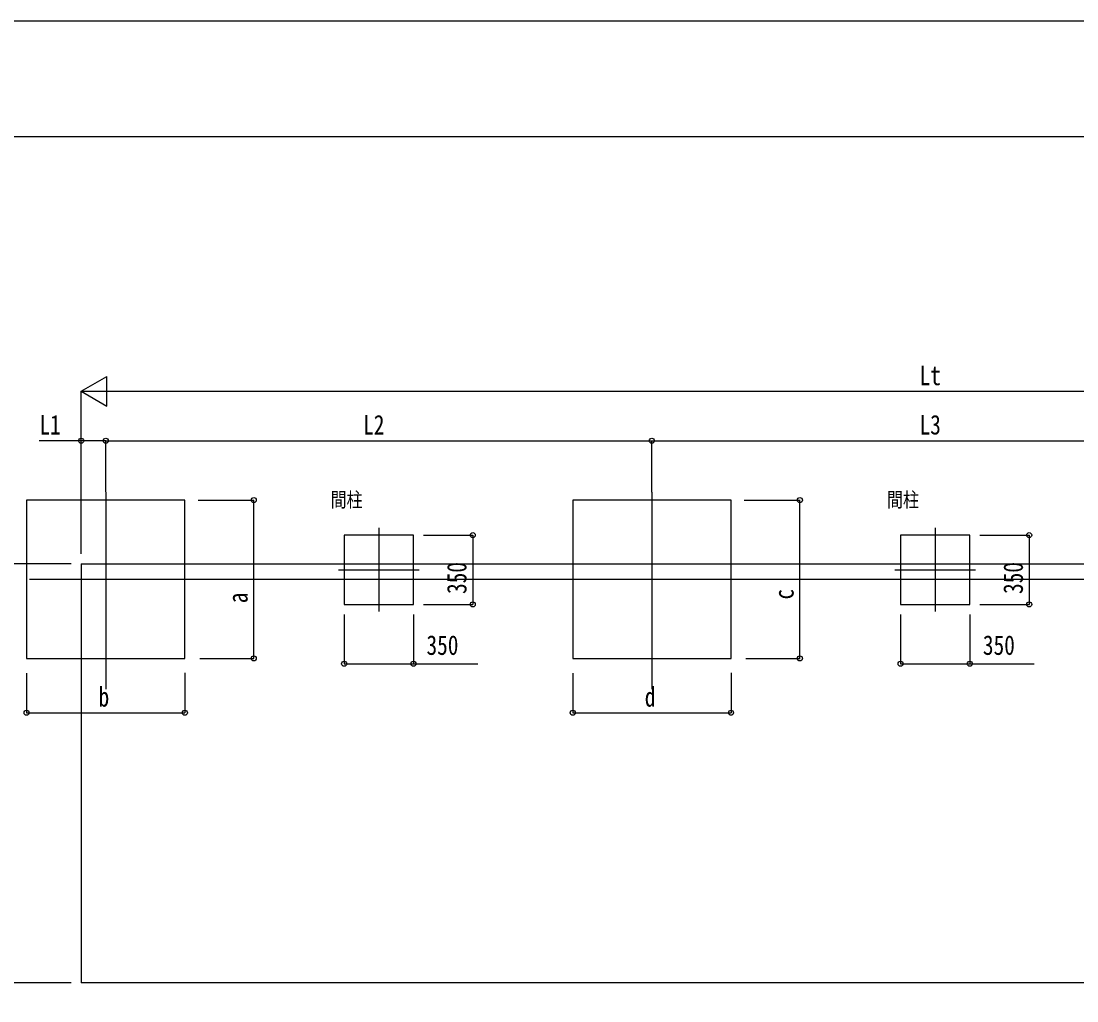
# Model space of a CAD drawing. Units: millimetres, scale not verified. Extents: x -12615 to 12615, y -8910 to 8910.
# Drawn here: x -6893 to -1558, y 3958 to 8910 of the extents above; entities that cross this region are included whole.
import ezdxf
from ezdxf.enums import TextEntityAlignment as Align

# ---------------------------------------------------------------- set-up
doc = ezdxf.new("R2010")
doc.units = ezdxf.units.MM
doc.header["$LTSCALE"] = 40
for name, color, linetype in [('0-2_USER1', 3, 'Continuous'), ('0-3_YKK_12', 2, 'Continuous'), ('0-5_YKK_A1', 4, 'Continuous'), ('0-6_YKK_D', 6, 'Continuous'), ('0-7_YKK_ZWAK', 7, 'Continuous')]:
    doc.layers.add(name, color=color, linetype=linetype)
doc.styles.add('ＭＳ ゴシック', font='')
doc.styles.get('ＭＳ ゴシック').set_extended_font_data('MS Gothic')

msp = doc.modelspace()

# ---------------------------------------------------------------- linework, layer by layer
at = {"layer": '0-3_YKK_12'}
for p, q in [((-6465.89, 6529.27), (-6465.89, 5534.1)), ((-3705.89, 6529.27), (-3705.89, 5534.1)), ((-5085.89, 6348.3), (-5085.89, 5925.68)), ((-2273.89, 6348.3), (-2273.89, 5925.68)), ((-5289.62, 6136.99), (-4882.16, 6136.99)), ((-2477.62, 6136.99), (-2070.16, 6136.99)), ((-6850.85, 6089.19), (-3531.75, 6089.19)), ((-3986.85, 6089.19), (2196.25, 6089.19))]:
    msp.add_line(p, q, dxfattribs=at)
at = {"layer": '0-5_YKK_A1'}
for p, q in [((-6589.89, 6166.99), (2042.11, 6166.99)), ((-6589.89, 6166.99), (-6589.89, 4048.61)), ((2042.11, 4048.61), (-6589.89, 4048.61))]:
    msp.add_line(p, q, dxfattribs=at)
for points in [[(-6865.89, 5689.19), (-6065.89, 5689.19), (-6065.89, 6489.19), (-6865.89, 6489.19)], [(-4105.89, 5689.19), (-3305.89, 5689.19), (-3305.89, 6489.19), (-4105.89, 6489.19)], [(-5260.89, 5961.99), (-4910.89, 5961.99), (-4910.89, 6311.99), (-5260.89, 6311.99)], [(-2448.89, 5961.99), (-2098.89, 5961.99), (-2098.89, 6311.99), (-2448.89, 6311.99)]]:
    msp.add_lwpolyline(points, close=True, dxfattribs=at)
at = {"layer": '0-6_YKK_D'}
for p, q in [((-6589.89, 7039.19), (-6459.99, 7114.19)), ((-6459.99, 6964.19), (-6459.99, 7114.19)), ((-6589.89, 6216.99), (-6589.89, 7040.19)), ((-6589.89, 7039.19), (-6459.99, 6964.19)), ((-6589.89, 7039.19), (-6330.08, 7039.19)), ((-6439.89, 7039.19), (1892.11, 7039.19)), ((-6589.89, 6216.99), (-6589.89, 6790.19)), ((-6465.89, 6530.27), (-6465.89, 6790.19)), ((-6465.89, 6530.27), (-6465.89, 6790.19)), ((-6465.89, 6789.19), (-3705.89, 6789.19)), ((-3705.89, 6529.27), (-3705.89, 6790.19)), ((-3705.89, 6529.27), (-3705.89, 6790.19)), ((-3705.89, 6789.19), (-841.89, 6789.19)), ((-5998.73, 6489.19), (-5716.78, 6489.19)), ((-5717.78, 5689.19), (-5717.78, 6489.19)), ((-3238.73, 6489.19), (-2956.78, 6489.19)), ((-2957.78, 5689.19), (-2957.78, 6489.19)), ((-4859.89, 6311.99), (-4609.89, 6311.99)), ((-4610.89, 6311.99), (-4610.89, 5961.99)), ((-2047.89, 6311.99), (-1797.89, 6311.99)), ((-1798.89, 6311.99), (-1798.89, 5961.99)), ((-6639.89, 6166.99), (-7366.89, 6166.99)), ((-6639.89, 6166.99), (-7116.89, 6166.99)), ((-4859.89, 5961.99), (-4609.89, 5961.99)), ((-2047.89, 5961.99), (-1797.89, 5961.99)), ((-5260.89, 5910.99), (-5260.89, 5660.99)), ((-4910.89, 5910.99), (-4910.89, 5660.99)), ((-2448.89, 5910.99), (-2448.89, 5660.99)), ((-2098.89, 5910.99), (-2098.89, 5660.99)), ((-5990.89, 5689.19), (-5716.78, 5689.19)), ((-3230.89, 5689.19), (-2956.78, 5689.19)), ((-6865.89, 5614.99), (-6865.89, 5413.19)), ((-6065.89, 5615.17), (-6065.89, 5413.19)), ((-4105.89, 5614.99), (-4105.89, 5413.19)), ((-3305.89, 5615.17), (-3305.89, 5413.19)), ((-6865.89, 5414.19), (-6065.89, 5414.19)), ((-4105.89, 5414.19), (-3305.89, 5414.19)), ((-6639.89, 4048.61), (-7366.89, 4048.61))]:
    msp.add_line(p, q, dxfattribs=at)
for points in [[(-6465.89, 6789.19), (-6589.89, 6789.19), (-6802.62, 6789.19)], [(-5260.89, 5661.99), (-4910.89, 5661.99), (-4585.09, 5661.99)], [(-2448.89, 5661.99), (-2098.89, 5661.99), (-1773.09, 5661.99)]]:
    msp.add_lwpolyline(points, dxfattribs=at)
for centre in [(-6589.89, 6789.19), (-6465.89, 6789.19), (-6465.89, 6789.19), (-3705.89, 6789.19), (-3705.89, 6789.19), (-5717.78, 6489.19), (-2957.78, 6489.19), (-4610.89, 6311.99), (-1798.89, 6311.99), (-4610.89, 5961.99), (-1798.89, 5961.99), (-5717.78, 5689.19), (-5260.89, 5661.99), (-4910.89, 5661.99), (-2957.78, 5689.19), (-2448.89, 5661.99), (-2098.89, 5661.99), (-6865.89, 5414.19), (-6065.89, 5414.19), (-4105.89, 5414.19), (-3305.89, 5414.19)]:
    msp.add_circle(centre, 12.75, dxfattribs=at)
at = {"layer": '0-7_YKK_ZWAK'}
msp.add_line((11685.06, 8325), (-11714.94, 8325), dxfattribs=at)
msp.add_lwpolyline([(-12615, -8910), (12615, -8910), (12615, 8910), (-12615, 8910)], close=True, dxfattribs=at)

# ---------------------------------------------------------------- texts
at = {"layer": '0-2_USER1', "style": 'ＭＳ ゴシック', "width": 0.8}
for p in [(-5329.75, 6431.65), (-2517.75, 6431.65)]:
    msp.add_text('間柱', height=74.23, dxfattribs=at).set_placement(p, align=Align.BOTTOM_LEFT)
at = {"layer": '0-6_YKK_D', "style": 'ＭＳ ゴシック', "width": 0.8}
for s, p in [('Lt', (-2353.09, 7040.19)), ('L1', (-6800.96, 6790.86)), ('L2', (-5165.09, 6790.86)), ('L3', (-2353.09, 6790.86)), ('350', (-4844.89, 5676.99)), ('350', (-2032.89, 5676.99)), ('b', (-6501.89, 5415.52)), ('d', (-3741.89, 5415.52))]:
    msp.add_text(s, height=98.97, dxfattribs=at).set_placement(p, align=Align.BOTTOM_LEFT)
for s, p in [('350', (-4612.89, 6014.59)), ('350', (-1800.89, 6014.59)), ('c', (-2959.78, 5986.22)), ('a', (-5719.45, 5967.67))]:
    msp.add_text(s, height=98.97, rotation=90, dxfattribs=at).set_placement(p, align=Align.BOTTOM_LEFT)

doc.saveas('drawing.dxf')
